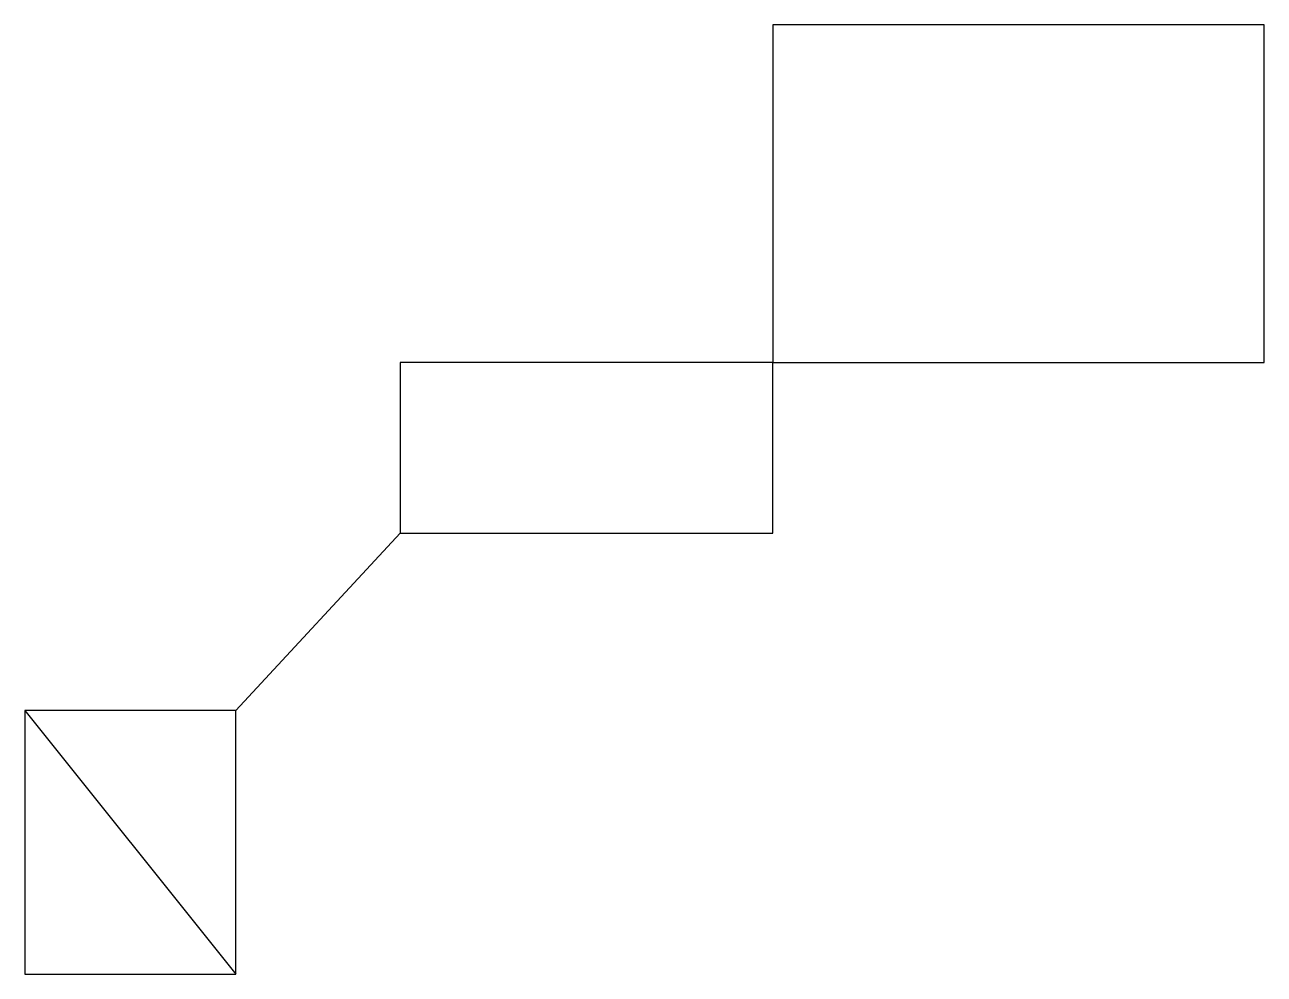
# Model space of a CAD drawing. Header units: millimetres. Extents: x 0 to 47, y 0 to 36.
import ezdxf

# ---------------------------------------------------------------- set-up
doc = ezdxf.new("R2010")
doc.units = ezdxf.units.MM
doc.layers.get('0').update_dxf_attribs({"lineweight": 25})

msp = doc.modelspace()

# ---------------------------------------------------------------- linework, layer by layer
for p, q in [((47, 36), (28.366, 36)), ((28.366, 36), (28.366, 23.192)), ((47, 23.192), (47, 36)), ((28.366, 23.192), (14.233, 23.192)), ((14.233, 23.192), (14.233, 16.728)), ((28.366, 16.728), (28.366, 23.192)), ((28.366, 23.192), (47, 23.192)), ((8, 10), (14.233, 16.728)), ((14.233, 16.728), (28.366, 16.728)), ((8, 10), (0, 10)), ((0, 10), (0, 0)), ((0, 10), (8, 0)), ((8, 0), (8, 10)), ((0, 0), (8, 0))]:
    msp.add_line(p, q)

doc.saveas('drawing.dxf')
